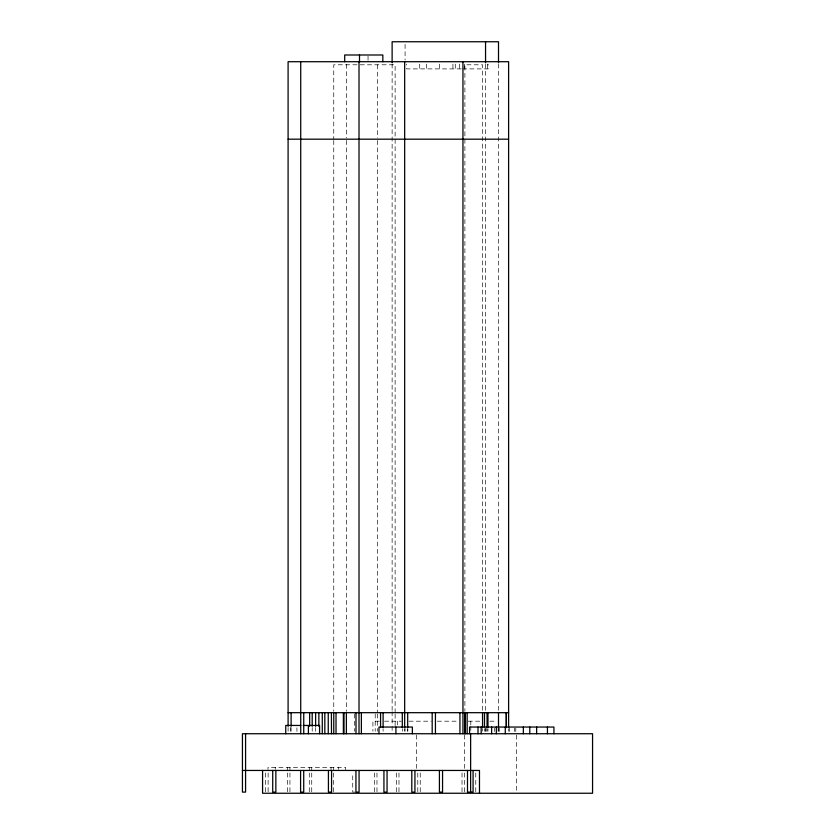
<?xml version="1.0" encoding="UTF-8"?>
<svg xmlns="http://www.w3.org/2000/svg" width="835" height="835" viewBox="0 0 835 835"><rect width="100%" height="100%" fill="white"/><g stroke="black" fill="none" stroke-linecap="round" stroke-linejoin="round"><path stroke-width="0.63" stroke-dasharray="4.17 3.13" d="M461.223 68.898L406.687 68.898L406.687 64.107M462.506 68.898L488.078 68.898L488.078 64.107M379.372 721.189L372.921 721.189L372.921 731.22M384.517 721.189L401.322 721.189M408.983 721.189L431.257 721.189M437.321 721.189L458.592 721.189M468.226 721.189L481.023 721.189M489.832 721.189L496.366 721.189M355.188 792.102L352.735 792.102L352.735 773.001M516.416 735.03L516.416 791.956M515.8 728.162L515.8 731.502M514.412 728.162L514.412 731.502M509.694 728.162L509.694 731.502M508.609 728.778L508.609 731.251M499.246 728.162L499.246 731.502M498.505 63.909L498.505 710.272M498.505 728.517L498.505 731.126M498.14 728.162L498.14 731.502M494.435 728.162L494.435 731.502M487.974 728.778L487.974 731.251M487.63 64.107L487.63 68.898M487.055 728.778L487.055 731.251M486.012 728.162L486.012 731.502M485.552 63.909L485.552 710.272M485.552 728.517L485.542 731.251M484.509 728.778L484.509 731.251M482.546 710.261L482.546 64.796L464.897 64.796L464.897 137.9M482.546 728.517L482.546 731.126M475.773 772.98L475.773 791.987M470.804 721.189L470.804 724.947M470.804 726.199L470.804 731.22M464.897 139.184L464.897 711.378M464.469 64.107L464.469 68.898M464.479 734.998L464.479 769.181M464.479 773.001L464.479 792.102L462.026 792.102L462.026 773.001M459.667 64.107L459.667 68.898M455.273 64.107L455.273 68.898M452.935 64.107L452.935 68.898M439.492 64.107L439.492 68.898M426.455 64.107L426.455 68.898M420.235 773.001L420.235 792.102L417.782 792.102L417.782 773.001M419.723 64.107L419.723 68.898M416.31 735.03L416.31 768.67M407.835 728.715L407.835 731.22M407.689 728.778L407.689 731.251M405.079 44.359L405.079 59.995M405.079 728.517L405.079 731.126M404.672 728.778L404.672 731.251M402.303 728.778L402.303 731.251M398.973 773.001L398.973 792.102L396.521 792.102L396.521 773.001M397.418 721.189L397.418 724.947M395.122 712.871L395.122 64.796L333.76 64.796L333.76 139.184M395.122 714.175L395.122 725.907M392.126 63.909L392.126 710.272M392.126 711.577L392.126 731.126M383.108 728.778L383.108 731.251M377.472 64.796L377.472 137.9M377.472 140.489L377.472 712.683M377.472 713.915L377.472 731.251M376.971 773.001L376.971 792.102L374.518 792.102L374.518 773.001M375.207 713.915L375.207 731.251M368.037 56.112L368.037 60.59M354.395 713.915L354.395 731.251M346.379 64.285L346.379 137.9M346.379 140.489L346.379 711.378M345.638 770.454L345.638 767.407L267.983 767.407L267.983 769.432M338.405 767.407L338.405 769.432M333.76 140.489L333.76 711.378M333.489 767.407L333.489 770.454M333.489 773.001L333.489 792.102M331.025 767.407L331.025 770.454M315.62 727.535L315.62 731.251M312.196 727.535L312.196 731.251M311.737 767.407L311.737 770.454M311.737 773.001L311.737 792.102L309.284 792.102L309.284 773.001M309.284 767.407L309.284 770.454M296.936 727.817L296.936 731.366M291.112 727.535L291.112 731.251M290.465 727.535L290.465 731.251M289.933 767.407L289.933 770.454M289.933 773.001L289.933 792.102L287.48 792.102L287.48 773.001M288.096 727.535L288.096 731.251M287.48 767.407L287.48 770.454M275.216 767.407L275.216 769.432M268.118 773.001L268.118 792.102L265.666 792.102L265.666 773.001"/><path stroke-width="1.25" d="M288.096 139.184L508.609 139.184M288.096 712.683L508.609 712.683M300.84 725.448L285.747 725.448L285.747 733.735M303.23 725.448L319.586 725.448L319.586 733.735M242.442 770.454L479.478 770.454L479.478 793.25M553.929 733.735L553.929 727.045L469.583 727.045L469.583 733.735M547.436 727.045L547.436 733.735M536.634 727.045L536.634 733.735M529.776 727.045L529.776 733.735M523.357 727.045L523.357 733.735M508.609 727.535L508.609 61.706L288.096 61.706L288.096 726.304M506.354 712.683L506.354 727.535M506.25 712.683L506.25 727.535M505.279 727.045L505.279 733.735M498.505 62.604L498.505 41.75L392.126 41.75L392.126 62.604M498.505 712.881L498.505 727.212M496.334 727.045L496.334 733.735M491.617 727.045L491.617 733.735M487.974 712.683L487.974 727.535M487.055 712.683L487.055 727.535M485.552 41.75L485.552 62.604M484.509 712.683L484.509 727.535M482.546 712.871L482.546 727.212M481.169 727.045L481.169 733.735M478.006 727.045L478.006 733.735M473.08 770.454L473.08 792.102L467.496 792.102L467.496 770.454M470.627 733.735L470.627 792.102M467.162 712.683L467.162 733.735M465.314 712.683L465.314 733.735M464.897 712.683L464.897 733.735M462.955 61.706L462.955 733.735M459.939 712.683L459.939 733.735M442.56 770.454L442.56 792.102L439.419 792.102L439.419 770.454M435.432 712.683L435.432 733.735M432.186 712.683L432.186 733.735M414.932 770.454L414.932 792.102L411.801 792.102L411.801 770.454M412.354 733.735L412.354 727.045L378.986 727.045L378.986 733.735M407.689 712.683L407.689 727.535M404.672 61.706L404.672 727.535M402.303 712.683L402.303 727.535M395.915 727.045L395.915 733.735M387.064 770.454L387.064 792.102L383.933 792.102L383.933 770.454M383.108 712.683L383.108 727.535M382.837 61.706L382.837 54.995L344.698 54.995L344.698 61.706M380.572 712.683L380.572 727.535M361.367 712.683L361.367 733.735M359.499 54.995L359.499 61.706M359.008 61.706L359.008 733.735M359.071 770.454L359.071 792.102L355.94 792.102L355.94 770.454M355.992 712.683L355.992 733.735M346.379 712.683L346.379 733.735M344.02 712.683L344.02 733.735M343.373 712.683L343.373 733.735M336.025 712.683L336.025 733.735M333.76 712.683L333.76 733.735M331.568 770.454L331.568 792.102L328.426 792.102L328.426 770.454M331.401 712.683L331.495 733.735M328.249 712.683L328.249 733.735M324.825 712.683L324.825 733.735M322.279 712.683L322.279 733.735M318.866 712.683L318.866 726.304M315.62 712.683L315.62 726.304M312.196 712.683L312.196 726.304M309.66 712.683L309.66 726.304M308.397 725.448L308.397 733.735M303.742 712.683L303.742 733.735M303.721 770.454L303.721 792.102L300.59 792.102L300.59 770.454M300.725 61.706L300.725 733.735M291.112 712.683L291.112 726.304M275.853 770.454L275.853 792.102L272.721 792.102L272.721 770.454M262.576 770.454L262.576 793.25L592.558 793.25L592.558 733.735L242.442 733.735L242.442 792.102L245.573 792.102L245.573 733.735"/></g></svg>
